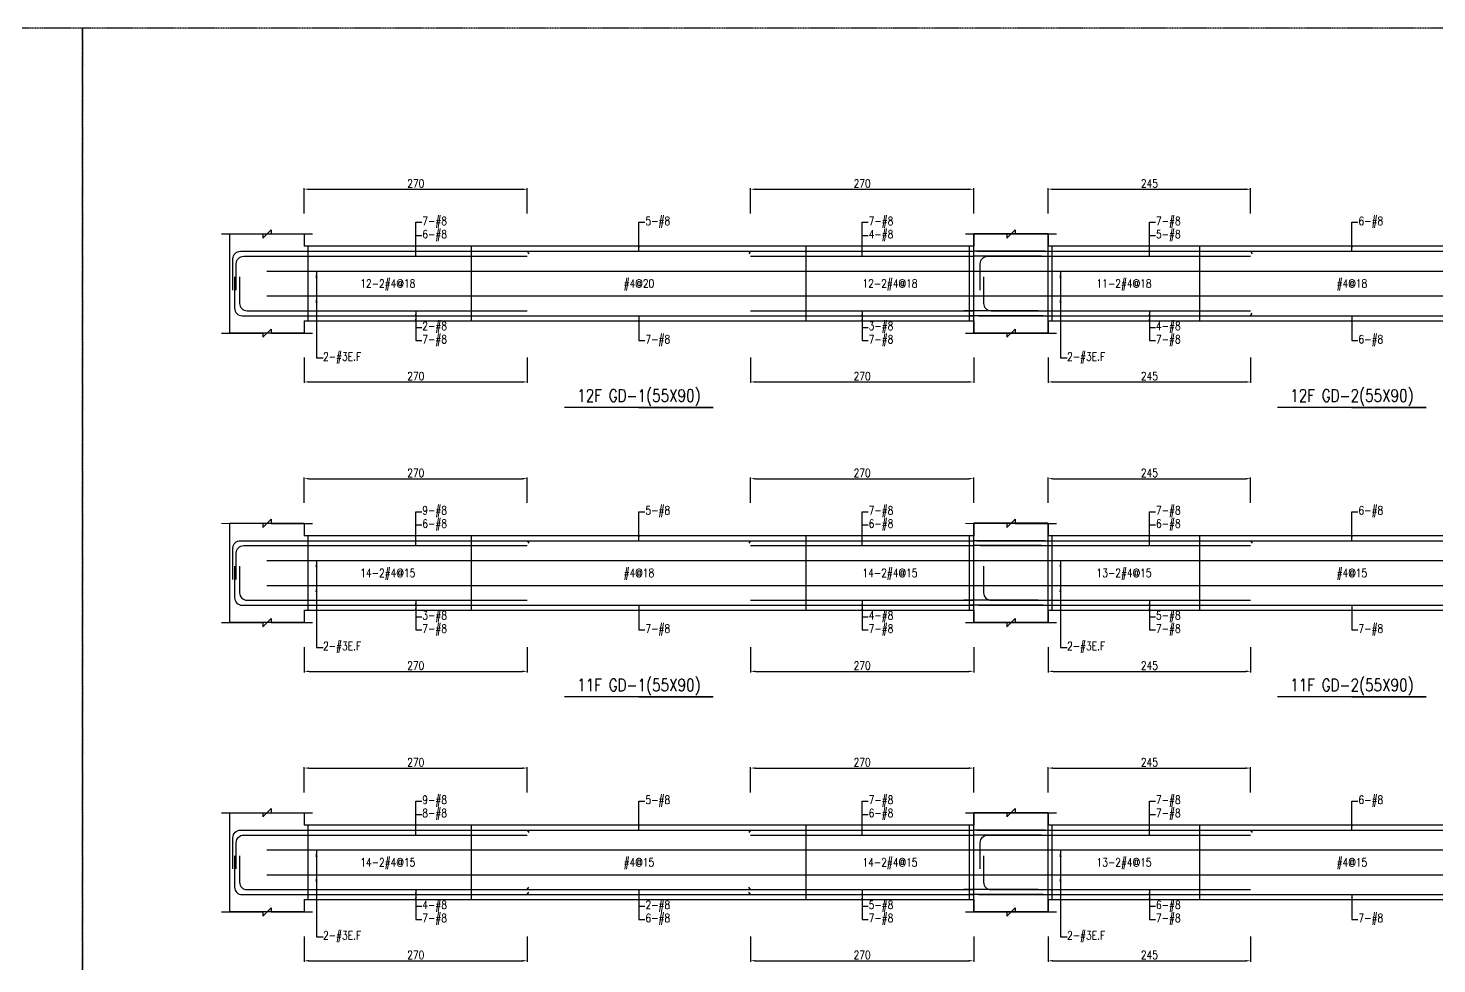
# Model space of a CAD drawing. Header units: millimetres. Extents: x 0 to 84580, y -12276 to 4373.
# Drawn here: x 38995 to 40699, y -5200 to -4069 of the extents above; entities that cross this region are included whole.
import ezdxf
from ezdxf.enums import TextEntityAlignment as Align

# ---------------------------------------------------------------- set-up
doc = ezdxf.new("R2010")
doc.units = ezdxf.units.MM
doc.header["$MEASUREMENT"] = 0
doc.linetypes.add('CENTER', pattern=[2, 1.25, -0.25, 0.25, -0.25])
for name, color, linetype in [('S-DIM', 2, 'Continuous'), ('S-GRID', 1, 'CENTER'), ('S-LEADER', 2, 'Continuous'), ('S-RC', 130, 'Continuous'), ('S-REINF', 6, 'Continuous'), ('S-TEXT', 2, 'Continuous')]:
    doc.layers.add(name, color=color, linetype=linetype)
doc.styles.add('CS4', font='romans.shx', dxfattribs={"width": 0.8, "bigfont": 'lsp.shx'})
doc.styles.get("Standard").update_dxf_attribs({"font": 'arial.ttf'})
doc.dimstyles.new('ISO-25', dxfattribs={"dimtxt": 2.5, "dimasz": 2.5, "dimexe": 1.25, "dimexo": 0.625, "dimtad": 1, "dimtxsty": 'Standard', "dimcen": 2.5, "dimadec": 0, "dimazin": 0, "dimtfac": 1, "dimtmove": 0, "dimatfit": 3, "dimfxl": 0, "dimarcsym": 0})

# ---------------------------------------------------------------- blocks, each defined once
blk = doc.blocks.new('*D1548')
at = {"layer": 'DEFPOINTS', "color": 0, "transparency": 16777216}
for p in [(39599.1, -4963.8), (39329.1, -4993.8), (39599.1, -4993.8)]:
    blk.add_point(p, dxfattribs=at)
at = {"layer": 'S-DIM', "color": 0, "lineweight": -2, "transparency": 16777216}
for p, q in [((39329.1, -4993.2), (39329.1, -4962.5)), ((39335.1, -4963.8), (39593.1, -4963.8)), ((39599.1, -4993.2), (39599.1, -4962.5))]:
    blk.add_line(p, q, dxfattribs=at)
at = {"layer": 'S-DIM', "color": 0, "transparency": 16777216}
for points in [[(39335.1, -4962.8), (39335.1, -4964.8), (39329.1, -4963.8)], [(39593.1, -4962.8), (39593.1, -4964.8), (39599.1, -4963.8)]]:
    blk.add_solid(points, dxfattribs=at)
at = {"layer": 'S-DIM', "color": 0, "transparency": 16777216, "insert": (39464.1, -4956.8), "char_height": 10, "attachment_point": 5, "style": 'CS4'}
blk.add_mtext('270', dxfattribs=at)
blk = doc.blocks.new('*D1549')
at = {"layer": 'DEFPOINTS', "color": 0, "transparency": 16777216}
for p in [(40139.1, -4963.8), (39869.1, -4993.8), (40139.1, -4993.8)]:
    blk.add_point(p, dxfattribs=at)
at = {"layer": 'S-DIM', "color": 0, "lineweight": -2, "transparency": 16777216}
for p, q in [((39869.1, -4993.2), (39869.1, -4962.5)), ((39875.1, -4963.8), (40133.1, -4963.8)), ((40139.1, -4993.2), (40139.1, -4962.5))]:
    blk.add_line(p, q, dxfattribs=at)
at = {"layer": 'S-DIM', "color": 0, "transparency": 16777216}
for points in [[(39875.1, -4962.8), (39875.1, -4964.8), (39869.1, -4963.8)], [(40133.1, -4962.8), (40133.1, -4964.8), (40139.1, -4963.8)]]:
    blk.add_solid(points, dxfattribs=at)
at = {"layer": 'S-DIM', "color": 0, "transparency": 16777216, "insert": (40004.1, -4956.8), "char_height": 10, "attachment_point": 5, "style": 'CS4'}
blk.add_mtext('270', dxfattribs=at)
blk = doc.blocks.new('*D1550')
at = {"layer": 'DEFPOINTS', "color": 0, "transparency": 16777216}
for p in [(39329.1, -5166.8), (39599.1, -5166.8), (39599.1, -5196.8)]:
    blk.add_point(p, dxfattribs=at)
at = {"layer": 'S-DIM', "color": 0, "lineweight": -2, "transparency": 16777216}
for p, q in [((39329.1, -5167.4), (39329.1, -5198)), ((39599.1, -5167.4), (39599.1, -5198)), ((39335.1, -5196.8), (39593.1, -5196.8))]:
    blk.add_line(p, q, dxfattribs=at)
at = {"layer": 'S-DIM', "color": 0, "transparency": 16777216}
for points in [[(39335.1, -5195.8), (39335.1, -5197.8), (39329.1, -5196.8)], [(39593.1, -5195.8), (39593.1, -5197.8), (39599.1, -5196.8)]]:
    blk.add_solid(points, dxfattribs=at)
at = {"layer": 'S-DIM', "color": 0, "transparency": 16777216, "insert": (39464.1, -5189.8), "char_height": 10, "attachment_point": 5, "style": 'CS4'}
blk.add_mtext('270', dxfattribs=at)
blk = doc.blocks.new('*D1551')
at = {"layer": 'DEFPOINTS', "color": 0, "transparency": 16777216}
for p in [(39869.1, -5166.8), (40139.1, -5166.8), (40139.1, -5196.8)]:
    blk.add_point(p, dxfattribs=at)
at = {"layer": 'S-DIM', "color": 0, "lineweight": -2, "transparency": 16777216}
for p, q in [((39869.1, -5167.4), (39869.1, -5198)), ((40139.1, -5167.4), (40139.1, -5198)), ((39875.1, -5196.8), (40133.1, -5196.8))]:
    blk.add_line(p, q, dxfattribs=at)
at = {"layer": 'S-DIM', "color": 0, "transparency": 16777216}
for points in [[(39875.1, -5195.8), (39875.1, -5197.8), (39869.1, -5196.8)], [(40133.1, -5195.8), (40133.1, -5197.8), (40139.1, -5196.8)]]:
    blk.add_solid(points, dxfattribs=at)
at = {"layer": 'S-DIM', "color": 0, "transparency": 16777216, "insert": (40004.1, -5189.8), "char_height": 10, "attachment_point": 5, "style": 'CS4'}
blk.add_mtext('270', dxfattribs=at)
blk = doc.blocks.new('*D1552')
at = {"layer": 'DEFPOINTS', "color": 0, "transparency": 16777216}
for p in [(39599.1, -4613.8), (39329.1, -4643.8), (39599.1, -4643.8)]:
    blk.add_point(p, dxfattribs=at)
at = {"layer": 'S-DIM', "color": 0, "lineweight": -2, "transparency": 16777216}
for p, q in [((39329.1, -4643.2), (39329.1, -4612.5)), ((39335.1, -4613.8), (39593.1, -4613.8)), ((39599.1, -4643.2), (39599.1, -4612.5))]:
    blk.add_line(p, q, dxfattribs=at)
at = {"layer": 'S-DIM', "color": 0, "transparency": 16777216}
for points in [[(39335.1, -4612.8), (39335.1, -4614.8), (39329.1, -4613.8)], [(39593.1, -4612.8), (39593.1, -4614.8), (39599.1, -4613.8)]]:
    blk.add_solid(points, dxfattribs=at)
at = {"layer": 'S-DIM', "color": 0, "transparency": 16777216, "insert": (39464.1, -4606.8), "char_height": 10, "attachment_point": 5, "style": 'CS4'}
blk.add_mtext('270', dxfattribs=at)
blk = doc.blocks.new('*D1553')
at = {"layer": 'DEFPOINTS', "color": 0, "transparency": 16777216}
for p in [(40139.1, -4613.8), (39869.1, -4643.8), (40139.1, -4643.8)]:
    blk.add_point(p, dxfattribs=at)
at = {"layer": 'S-DIM', "color": 0, "lineweight": -2, "transparency": 16777216}
for p, q in [((39869.1, -4643.2), (39869.1, -4612.5)), ((39875.1, -4613.8), (40133.1, -4613.8)), ((40139.1, -4643.2), (40139.1, -4612.5))]:
    blk.add_line(p, q, dxfattribs=at)
at = {"layer": 'S-DIM', "color": 0, "transparency": 16777216}
for points in [[(39875.1, -4612.8), (39875.1, -4614.8), (39869.1, -4613.8)], [(40133.1, -4612.8), (40133.1, -4614.8), (40139.1, -4613.8)]]:
    blk.add_solid(points, dxfattribs=at)
at = {"layer": 'S-DIM', "color": 0, "transparency": 16777216, "insert": (40004.1, -4606.8), "char_height": 10, "attachment_point": 5, "style": 'CS4'}
blk.add_mtext('270', dxfattribs=at)
blk = doc.blocks.new('*D1554')
at = {"layer": 'DEFPOINTS', "color": 0, "transparency": 16777216}
for p in [(39329.1, -4816.8), (39599.1, -4816.8), (39599.1, -4846.8)]:
    blk.add_point(p, dxfattribs=at)
at = {"layer": 'S-DIM', "color": 0, "lineweight": -2, "transparency": 16777216}
for p, q in [((39329.1, -4817.4), (39329.1, -4848)), ((39599.1, -4817.4), (39599.1, -4848)), ((39335.1, -4846.8), (39593.1, -4846.8))]:
    blk.add_line(p, q, dxfattribs=at)
at = {"layer": 'S-DIM', "color": 0, "transparency": 16777216}
for points in [[(39335.1, -4845.8), (39335.1, -4847.8), (39329.1, -4846.8)], [(39593.1, -4845.8), (39593.1, -4847.8), (39599.1, -4846.8)]]:
    blk.add_solid(points, dxfattribs=at)
at = {"layer": 'S-DIM', "color": 0, "transparency": 16777216, "insert": (39464.1, -4839.8), "char_height": 10, "attachment_point": 5, "style": 'CS4'}
blk.add_mtext('270', dxfattribs=at)
blk = doc.blocks.new('*D1555')
at = {"layer": 'DEFPOINTS', "color": 0, "transparency": 16777216}
for p in [(39869.1, -4816.8), (40139.1, -4816.8), (40139.1, -4846.8)]:
    blk.add_point(p, dxfattribs=at)
at = {"layer": 'S-DIM', "color": 0, "lineweight": -2, "transparency": 16777216}
for p, q in [((39869.1, -4817.4), (39869.1, -4848)), ((40139.1, -4817.4), (40139.1, -4848)), ((39875.1, -4846.8), (40133.1, -4846.8))]:
    blk.add_line(p, q, dxfattribs=at)
at = {"layer": 'S-DIM', "color": 0, "transparency": 16777216}
for points in [[(39875.1, -4845.8), (39875.1, -4847.8), (39869.1, -4846.8)], [(40133.1, -4845.8), (40133.1, -4847.8), (40139.1, -4846.8)]]:
    blk.add_solid(points, dxfattribs=at)
at = {"layer": 'S-DIM', "color": 0, "transparency": 16777216, "insert": (40004.1, -4839.8), "char_height": 10, "attachment_point": 5, "style": 'CS4'}
blk.add_mtext('270', dxfattribs=at)
blk = doc.blocks.new('*D1556')
at = {"layer": 'DEFPOINTS', "color": 0, "transparency": 16777216}
for p in [(39599.1, -4263.8), (39329.1, -4293.8), (39599.1, -4293.8)]:
    blk.add_point(p, dxfattribs=at)
at = {"layer": 'S-DIM', "color": 0, "lineweight": -2, "transparency": 16777216}
for p, q in [((39329.1, -4293.2), (39329.1, -4262.5)), ((39335.1, -4263.8), (39593.1, -4263.8)), ((39599.1, -4293.2), (39599.1, -4262.5))]:
    blk.add_line(p, q, dxfattribs=at)
at = {"layer": 'S-DIM', "color": 0, "transparency": 16777216}
for points in [[(39335.1, -4262.8), (39335.1, -4264.8), (39329.1, -4263.8)], [(39593.1, -4262.8), (39593.1, -4264.8), (39599.1, -4263.8)]]:
    blk.add_solid(points, dxfattribs=at)
at = {"layer": 'S-DIM', "color": 0, "transparency": 16777216, "insert": (39464.1, -4256.8), "char_height": 10, "attachment_point": 5, "style": 'CS4'}
blk.add_mtext('270', dxfattribs=at)
blk = doc.blocks.new('*D1557')
at = {"layer": 'DEFPOINTS', "color": 0, "transparency": 16777216}
for p in [(40139.1, -4263.8), (39869.1, -4293.8), (40139.1, -4293.8)]:
    blk.add_point(p, dxfattribs=at)
at = {"layer": 'S-DIM', "color": 0, "lineweight": -2, "transparency": 16777216}
for p, q in [((39869.1, -4293.2), (39869.1, -4262.5)), ((39875.1, -4263.8), (40133.1, -4263.8)), ((40139.1, -4293.2), (40139.1, -4262.5))]:
    blk.add_line(p, q, dxfattribs=at)
at = {"layer": 'S-DIM', "color": 0, "transparency": 16777216}
for points in [[(39875.1, -4262.8), (39875.1, -4264.8), (39869.1, -4263.8)], [(40133.1, -4262.8), (40133.1, -4264.8), (40139.1, -4263.8)]]:
    blk.add_solid(points, dxfattribs=at)
at = {"layer": 'S-DIM', "color": 0, "transparency": 16777216, "insert": (40004.1, -4256.8), "char_height": 10, "attachment_point": 5, "style": 'CS4'}
blk.add_mtext('270', dxfattribs=at)
blk = doc.blocks.new('*D1558')
at = {"layer": 'DEFPOINTS', "color": 0, "transparency": 16777216}
for p in [(39329.1, -4466.8), (39599.1, -4466.8), (39599.1, -4496.8)]:
    blk.add_point(p, dxfattribs=at)
at = {"layer": 'S-DIM', "color": 0, "lineweight": -2, "transparency": 16777216}
for p, q in [((39329.1, -4467.4), (39329.1, -4498)), ((39599.1, -4467.4), (39599.1, -4498)), ((39335.1, -4496.8), (39593.1, -4496.8))]:
    blk.add_line(p, q, dxfattribs=at)
at = {"layer": 'S-DIM', "color": 0, "transparency": 16777216}
for points in [[(39335.1, -4495.8), (39335.1, -4497.8), (39329.1, -4496.8)], [(39593.1, -4495.8), (39593.1, -4497.8), (39599.1, -4496.8)]]:
    blk.add_solid(points, dxfattribs=at)
at = {"layer": 'S-DIM', "color": 0, "transparency": 16777216, "insert": (39464.1, -4489.8), "char_height": 10, "attachment_point": 5, "style": 'CS4'}
blk.add_mtext('270', dxfattribs=at)
blk = doc.blocks.new('*D1559')
at = {"layer": 'DEFPOINTS', "color": 0, "transparency": 16777216}
for p in [(39869.1, -4466.8), (40139.1, -4466.8), (40139.1, -4496.8)]:
    blk.add_point(p, dxfattribs=at)
at = {"layer": 'S-DIM', "color": 0, "lineweight": -2, "transparency": 16777216}
for p, q in [((39869.1, -4467.4), (39869.1, -4498)), ((40139.1, -4467.4), (40139.1, -4498)), ((39875.1, -4496.8), (40133.1, -4496.8))]:
    blk.add_line(p, q, dxfattribs=at)
at = {"layer": 'S-DIM', "color": 0, "transparency": 16777216}
for points in [[(39875.1, -4495.8), (39875.1, -4497.8), (39869.1, -4496.8)], [(40133.1, -4495.8), (40133.1, -4497.8), (40139.1, -4496.8)]]:
    blk.add_solid(points, dxfattribs=at)
at = {"layer": 'S-DIM', "color": 0, "transparency": 16777216, "insert": (40004.1, -4489.8), "char_height": 10, "attachment_point": 5, "style": 'CS4'}
blk.add_mtext('270', dxfattribs=at)
blk = doc.blocks.new('*D1510')
at = {"layer": 'DEFPOINTS', "color": 0, "transparency": 16777216}
for p in [(40474.1, -4963.8), (40229.1, -4993.8), (40474.1, -4993.8)]:
    blk.add_point(p, dxfattribs=at)
at = {"layer": 'S-DIM', "color": 0, "lineweight": -2, "transparency": 16777216}
for p, q in [((40229.1, -4993.2), (40229.1, -4962.5)), ((40235.1, -4963.8), (40468.1, -4963.8)), ((40474.1, -4993.2), (40474.1, -4962.5))]:
    blk.add_line(p, q, dxfattribs=at)
at = {"layer": 'S-DIM', "color": 0, "transparency": 16777216}
for points in [[(40235.1, -4962.8), (40235.1, -4964.8), (40229.1, -4963.8)], [(40468.1, -4962.8), (40468.1, -4964.8), (40474.1, -4963.8)]]:
    blk.add_solid(points, dxfattribs=at)
at = {"layer": 'S-DIM', "color": 0, "transparency": 16777216, "insert": (40351.6, -4956.8), "char_height": 10, "attachment_point": 5, "style": 'CS4'}
blk.add_mtext('245', dxfattribs=at)
blk = doc.blocks.new('*D1512')
at = {"layer": 'DEFPOINTS', "color": 0, "transparency": 16777216}
for p in [(40229.1, -5166.8), (40474.1, -5166.8), (40474.1, -5196.8)]:
    blk.add_point(p, dxfattribs=at)
at = {"layer": 'S-DIM', "color": 0, "lineweight": -2, "transparency": 16777216}
for p, q in [((40229.1, -5167.4), (40229.1, -5198)), ((40474.1, -5167.4), (40474.1, -5198)), ((40235.1, -5196.8), (40468.1, -5196.8))]:
    blk.add_line(p, q, dxfattribs=at)
at = {"layer": 'S-DIM', "color": 0, "transparency": 16777216}
for points in [[(40235.1, -5195.8), (40235.1, -5197.8), (40229.1, -5196.8)], [(40468.1, -5195.8), (40468.1, -5197.8), (40474.1, -5196.8)]]:
    blk.add_solid(points, dxfattribs=at)
at = {"layer": 'S-DIM', "color": 0, "transparency": 16777216, "insert": (40351.6, -5189.8), "char_height": 10, "attachment_point": 5, "style": 'CS4'}
blk.add_mtext('245', dxfattribs=at)
blk = doc.blocks.new('*D1514')
at = {"layer": 'DEFPOINTS', "color": 0, "transparency": 16777216}
for p in [(40474.1, -4613.8), (40229.1, -4643.8), (40474.1, -4643.8)]:
    blk.add_point(p, dxfattribs=at)
at = {"layer": 'S-DIM', "color": 0, "lineweight": -2, "transparency": 16777216}
for p, q in [((40229.1, -4643.2), (40229.1, -4612.5)), ((40235.1, -4613.8), (40468.1, -4613.8)), ((40474.1, -4643.2), (40474.1, -4612.5))]:
    blk.add_line(p, q, dxfattribs=at)
at = {"layer": 'S-DIM', "color": 0, "transparency": 16777216}
for points in [[(40235.1, -4612.8), (40235.1, -4614.8), (40229.1, -4613.8)], [(40468.1, -4612.8), (40468.1, -4614.8), (40474.1, -4613.8)]]:
    blk.add_solid(points, dxfattribs=at)
at = {"layer": 'S-DIM', "color": 0, "transparency": 16777216, "insert": (40351.6, -4606.8), "char_height": 10, "attachment_point": 5, "style": 'CS4'}
blk.add_mtext('245', dxfattribs=at)
blk = doc.blocks.new('*D1524')
at = {"layer": 'DEFPOINTS', "color": 0, "transparency": 16777216}
for p in [(40229.1, -4816.8), (40474.1, -4816.8), (40474.1, -4846.8)]:
    blk.add_point(p, dxfattribs=at)
at = {"layer": 'S-DIM', "color": 0, "lineweight": -2, "transparency": 16777216}
for p, q in [((40229.1, -4817.4), (40229.1, -4848)), ((40474.1, -4817.4), (40474.1, -4848)), ((40235.1, -4846.8), (40468.1, -4846.8))]:
    blk.add_line(p, q, dxfattribs=at)
at = {"layer": 'S-DIM', "color": 0, "transparency": 16777216}
for points in [[(40235.1, -4845.8), (40235.1, -4847.8), (40229.1, -4846.8)], [(40468.1, -4845.8), (40468.1, -4847.8), (40474.1, -4846.8)]]:
    blk.add_solid(points, dxfattribs=at)
at = {"layer": 'S-DIM', "color": 0, "transparency": 16777216, "insert": (40351.6, -4839.8), "char_height": 10, "attachment_point": 5, "style": 'CS4'}
blk.add_mtext('245', dxfattribs=at)
blk = doc.blocks.new('*D1526')
at = {"layer": 'DEFPOINTS', "color": 0, "transparency": 16777216}
for p in [(40474.1, -4263.8), (40229.1, -4293.8), (40474.1, -4293.8)]:
    blk.add_point(p, dxfattribs=at)
at = {"layer": 'S-DIM', "color": 0, "lineweight": -2, "transparency": 16777216}
for p, q in [((40229.1, -4293.2), (40229.1, -4262.5)), ((40235.1, -4263.8), (40468.1, -4263.8)), ((40474.1, -4293.2), (40474.1, -4262.5))]:
    blk.add_line(p, q, dxfattribs=at)
at = {"layer": 'S-DIM', "color": 0, "transparency": 16777216}
for points in [[(40235.1, -4262.8), (40235.1, -4264.8), (40229.1, -4263.8)], [(40468.1, -4262.8), (40468.1, -4264.8), (40474.1, -4263.8)]]:
    blk.add_solid(points, dxfattribs=at)
at = {"layer": 'S-DIM', "color": 0, "transparency": 16777216, "insert": (40351.6, -4256.8), "char_height": 10, "attachment_point": 5, "style": 'CS4'}
blk.add_mtext('245', dxfattribs=at)
blk = doc.blocks.new('*D1528')
at = {"layer": 'DEFPOINTS', "color": 0, "transparency": 16777216}
for p in [(40229.1, -4466.8), (40474.1, -4466.8), (40474.1, -4496.8)]:
    blk.add_point(p, dxfattribs=at)
at = {"layer": 'S-DIM', "color": 0, "lineweight": -2, "transparency": 16777216}
for p, q in [((40229.1, -4467.4), (40229.1, -4498)), ((40474.1, -4467.4), (40474.1, -4498)), ((40235.1, -4496.8), (40468.1, -4496.8))]:
    blk.add_line(p, q, dxfattribs=at)
at = {"layer": 'S-DIM', "color": 0, "transparency": 16777216}
for points in [[(40235.1, -4495.8), (40235.1, -4497.8), (40229.1, -4496.8)], [(40468.1, -4495.8), (40468.1, -4497.8), (40474.1, -4496.8)]]:
    blk.add_solid(points, dxfattribs=at)
at = {"layer": 'S-DIM', "color": 0, "transparency": 16777216, "insert": (40351.6, -4489.8), "char_height": 10, "attachment_point": 5, "style": 'CS4'}
blk.add_mtext('245', dxfattribs=at)

msp = doc.modelspace()

# ---------------------------------------------------------------- linework, layer by layer
at = {"layer": 'S-GRID'}
for points in [[(35832, -6138), (39061, -6138), (39061, -4069), (35832, -4069), (35832, -6138)], [(39061, -6138), (42290, -6138), (42290, -4069), (39061, -4069), (39061, -6138)]]:
    msp.add_lwpolyline(points, dxfattribs=at)
at = {"layer": 'S-RC'}
for points in [[(39229.059, -4317.79), (39279.059, -4317.799), (39279.058, -4322.799), (39289.06, -4312.801), (39289.059, -4317.801), (39339.059, -4317.811)], [(39329.059, -4422.79), (39329.059, -4437.79), (39239.059, -4437.79), (39239.059, -4317.79), (39329.059, -4317.79), (39329.059, -4332.79)], [(40129.059, -4317.79), (40179.059, -4317.799), (40179.058, -4322.799), (40189.06, -4312.801), (40189.059, -4317.801), (40239.059, -4317.811)], [(40129.059, -4317.79), (40179.059, -4317.799), (40179.058, -4322.799), (40189.06, -4312.801), (40189.059, -4317.801), (40239.059, -4317.811)], [(40139.059, -4422.79), (40139.059, -4437.79), (40229.059, -4437.79), (40229.059, -4317.79), (40139.059, -4317.79), (40139.059, -4332.79)], [(40229.059, -4422.79), (40229.059, -4437.79), (40139.059, -4437.79), (40139.059, -4317.79), (40229.059, -4317.79), (40229.059, -4332.79)], [(40139.059, -4332.79), (39329.059, -4332.79)], [(40964.059, -4332.79), (40229.059, -4332.79)], [(39329.059, -4422.79), (40139.059, -4422.79)], [(40229.059, -4422.79), (40964.059, -4422.79)], [(39229.059, -4437.79), (39279.059, -4437.799), (39279.058, -4442.799), (39289.06, -4432.801), (39289.059, -4437.801), (39339.059, -4437.811)], [(40129.059, -4437.79), (40179.059, -4437.799), (40179.058, -4442.799), (40189.06, -4432.801), (40189.059, -4437.801), (40239.059, -4437.811)], [(40129.059, -4437.79), (40179.059, -4437.799), (40179.058, -4442.799), (40189.06, -4432.801), (40189.059, -4437.801), (40239.059, -4437.811)], [(39734.059, -4527.79), (39824.059, -4527.79), (39644.059, -4527.79)], [(40596.559, -4527.79), (40686.559, -4527.79), (40506.559, -4527.79)], [(39229.059, -4667.79), (39279.059, -4667.799), (39279.058, -4672.799), (39289.06, -4662.801), (39289.059, -4667.801), (39339.059, -4667.811)], [(39329.059, -4772.79), (39329.059, -4787.79), (39239.059, -4787.79), (39239.059, -4667.79), (39329.059, -4667.79), (39329.059, -4682.79)], [(40129.059, -4667.79), (40179.059, -4667.799), (40179.058, -4672.799), (40189.06, -4662.801), (40189.059, -4667.801), (40239.059, -4667.811)], [(40129.059, -4667.79), (40179.059, -4667.799), (40179.058, -4672.799), (40189.06, -4662.801), (40189.059, -4667.801), (40239.059, -4667.811)], [(40139.059, -4772.79), (40139.059, -4787.79), (40229.059, -4787.79), (40229.059, -4667.79), (40139.059, -4667.79), (40139.059, -4682.79)], [(40229.059, -4772.79), (40229.059, -4787.79), (40139.059, -4787.79), (40139.059, -4667.79), (40229.059, -4667.79), (40229.059, -4682.79)], [(40139.059, -4682.79), (39329.059, -4682.79)], [(40964.059, -4682.79), (40229.059, -4682.79)], [(39229.059, -4787.79), (39279.059, -4787.799), (39279.058, -4792.799), (39289.06, -4782.801), (39289.059, -4787.801), (39339.059, -4787.811)], [(39329.059, -4772.79), (40139.059, -4772.79)], [(40129.059, -4787.79), (40179.059, -4787.799), (40179.058, -4792.799), (40189.06, -4782.801), (40189.059, -4787.801), (40239.059, -4787.811)], [(40129.059, -4787.79), (40179.059, -4787.799), (40179.058, -4792.799), (40189.06, -4782.801), (40189.059, -4787.801), (40239.059, -4787.811)], [(40229.059, -4772.79), (40964.059, -4772.79)], [(39734.059, -4877.79), (39824.059, -4877.79), (39644.059, -4877.79)], [(40596.559, -4877.79), (40686.559, -4877.79), (40506.559, -4877.79)], [(39229.059, -5017.79), (39279.059, -5017.799), (39279.058, -5022.799), (39289.06, -5012.801), (39289.059, -5017.801), (39339.059, -5017.811)], [(39329.059, -5122.79), (39329.059, -5137.79), (39239.059, -5137.79), (39239.059, -5017.79), (39329.059, -5017.79), (39329.059, -5032.79)], [(40129.059, -5017.79), (40179.059, -5017.799), (40179.058, -5022.799), (40189.06, -5012.801), (40189.059, -5017.801), (40239.059, -5017.811)], [(40129.059, -5017.79), (40179.059, -5017.799), (40179.058, -5022.799), (40189.06, -5012.801), (40189.059, -5017.801), (40239.059, -5017.811)], [(40139.059, -5122.79), (40139.059, -5137.79), (40229.059, -5137.79), (40229.059, -5017.79), (40139.059, -5017.79), (40139.059, -5032.79)], [(40229.059, -5122.79), (40229.059, -5137.79), (40139.059, -5137.79), (40139.059, -5017.79), (40229.059, -5017.79), (40229.059, -5032.79)], [(40139.059, -5032.79), (39329.059, -5032.79)], [(40964.059, -5032.79), (40229.059, -5032.79)], [(39329.059, -5122.79), (40139.059, -5122.79)], [(40229.059, -5122.79), (40964.059, -5122.79)], [(39229.059, -5137.79), (39279.059, -5137.799), (39279.058, -5142.799), (39289.06, -5132.801), (39289.059, -5137.801), (39339.059, -5137.811)], [(40129.059, -5137.79), (40179.059, -5137.799), (40179.058, -5142.799), (40189.06, -5132.801), (40189.059, -5137.801), (40239.059, -5137.811)], [(40129.059, -5137.79), (40179.059, -5137.799), (40179.058, -5142.799), (40189.06, -5132.801), (40189.059, -5137.801), (40239.059, -5137.811)]]:
    msp.add_lwpolyline(points, dxfattribs=at)
at = {"layer": 'S-REINF'}
for points in [[(39243.059, -4385.79), (39243.059, -4347.79, -0.41421356), (39252.059, -4338.79), (39329.059, -4338.79)], [(39247.059, -4385.79), (39247.059, -4353.79, -0.41421356), (39256.059, -4344.79), (39329.059, -4344.79)], [(40147.059, -4385.79), (40147.059, -4353.79, -0.41421356), (40156.059, -4344.79), (40229.059, -4344.79)], [(39245.059, -4369.79), (39245.059, -4407.79, 0.41421356), (39254.059, -4416.79), (39329.059, -4416.79)], [(39251.059, -4369.79), (39251.059, -4401.79, 0.41421356), (39260.059, -4410.79), (39329.059, -4410.79)], [(40151.059, -4369.79), (40151.059, -4401.79, 0.41421356), (40160.059, -4410.79), (40229.059, -4410.79)], [(39243.059, -4735.79), (39243.059, -4697.79, -0.41421356), (39252.059, -4688.79), (39329.059, -4688.79)], [(39247.059, -4735.79), (39247.059, -4703.79, -0.41421356), (39256.059, -4694.79), (39329.059, -4694.79)], [(39245.059, -4719.79), (39245.059, -4757.79, 0.41421356), (39254.059, -4766.79), (39329.059, -4766.79)], [(39251.059, -4719.79), (39251.059, -4751.79, 0.41421356), (39260.059, -4760.79), (39329.059, -4760.79)], [(40151.059, -4719.79), (40151.059, -4751.79, 0.41421356), (40160.059, -4760.79), (40229.059, -4760.79)], [(39243.059, -5085.79), (39243.059, -5047.79, -0.41421356), (39252.059, -5038.79), (39329.059, -5038.79)], [(39247.059, -5085.79), (39247.059, -5053.79, -0.41421356), (39256.059, -5044.79), (39329.059, -5044.79)], [(40147.059, -5085.79), (40147.059, -5053.79, -0.41421356), (40156.059, -5044.79), (40229.059, -5044.79)], [(39245.059, -5069.79), (39245.059, -5107.79, 0.41421356), (39254.059, -5116.79), (39329.059, -5116.79)], [(39251.059, -5069.79), (39251.059, -5101.79, 0.41421356), (39260.059, -5110.79), (39329.059, -5110.79)], [(40151.059, -5069.79), (40151.059, -5101.79, 0.41421356), (40160.059, -5110.79), (40229.059, -5110.79)]]:
    msp.add_lwpolyline(points, format="xyb", dxfattribs=at)
for points in [[(39329.059, -4338.79), (39599.059, -4338.79)], [(39329.059, -4344.79), (39599.059, -4344.79)], [(39599.059, -4338.79), (39601.059, -4341.79)], [(39599.059, -4338.79), (39869.059, -4338.79)], [(39869.059, -4338.79), (39867.059, -4341.79)], [(39869.059, -4338.79), (40139.059, -4338.79)], [(39869.059, -4344.79), (40139.059, -4344.79)], [(40225.059, -4338.79), (40139.059, -4338.79)], [(40221.059, -4344.79), (40139.059, -4344.79)], [(40143.059, -4338.79), (40229.059, -4338.79)], [(40229.059, -4338.79), (40474.059, -4338.79)], [(40229.059, -4344.79), (40474.059, -4344.79)], [(40474.059, -4338.79), (40476.059, -4341.79)], [(40474.059, -4338.79), (40719.059, -4338.79)], [(39329.059, -4410.79), (39599.059, -4410.79)], [(39869.059, -4410.79), (40139.059, -4410.79)], [(40217.059, -4410.79), (40127.059, -4410.79)], [(40229.059, -4410.79), (40474.059, -4410.79)], [(39329.059, -4416.79), (39599.059, -4416.79)], [(39599.059, -4416.79), (39869.059, -4416.79)], [(39869.059, -4416.79), (40139.059, -4416.79)], [(40223.059, -4416.79), (40133.059, -4416.79)], [(40145.059, -4416.79), (40229.059, -4416.79)], [(40229.059, -4416.79), (40474.059, -4416.79)], [(40474.059, -4416.79), (40476.059, -4413.79)], [(40474.059, -4416.79), (40719.059, -4416.79)], [(39329.059, -4688.79), (39599.059, -4688.79)], [(39329.059, -4694.79), (39599.059, -4694.79)], [(39599.059, -4688.79), (39601.059, -4691.79)], [(39599.059, -4688.79), (39869.059, -4688.79)], [(39869.059, -4688.79), (39867.059, -4691.79)], [(39869.059, -4688.79), (40139.059, -4688.79)], [(39869.059, -4694.79), (40139.059, -4694.79)], [(40225.059, -4688.79), (40139.059, -4688.79)], [(40221.059, -4694.79), (40139.059, -4694.79)], [(40143.059, -4688.79), (40229.059, -4688.79)], [(40147.059, -4694.79), (40229.059, -4694.79)], [(40229.059, -4688.79), (40474.059, -4688.79)], [(40229.059, -4694.79), (40474.059, -4694.79)], [(40474.059, -4688.79), (40476.059, -4691.79)], [(40474.059, -4688.79), (40719.059, -4688.79)], [(39329.059, -4760.79), (39599.059, -4760.79)], [(39329.059, -4766.79), (39599.059, -4766.79)], [(39599.059, -4766.79), (39869.059, -4766.79)], [(39869.059, -4760.79), (40139.059, -4760.79)], [(39869.059, -4766.79), (40139.059, -4766.79)], [(40217.059, -4760.79), (40127.059, -4760.79)], [(40223.059, -4766.79), (40133.059, -4766.79)], [(40145.059, -4766.79), (40229.059, -4766.79)], [(40229.059, -4760.79), (40474.059, -4760.79)], [(40229.059, -4766.79), (40474.059, -4766.79)], [(40474.059, -4766.79), (40719.059, -4766.79)], [(39329.059, -5038.79), (39599.059, -5038.79)], [(39599.059, -5038.79), (39601.059, -5041.79)], [(39599.059, -5038.79), (39869.059, -5038.79)], [(39869.059, -5038.79), (39867.059, -5041.79)], [(39869.059, -5038.79), (40139.059, -5038.79)], [(40225.059, -5038.79), (40139.059, -5038.79)], [(40143.059, -5038.79), (40229.059, -5038.79)], [(40229.059, -5038.79), (40474.059, -5038.79)], [(40474.059, -5038.79), (40476.059, -5041.79)], [(40474.059, -5038.79), (40719.059, -5038.79)], [(39329.059, -5044.79), (39599.059, -5044.79)], [(39869.059, -5044.79), (40139.059, -5044.79)], [(40221.059, -5044.79), (40139.059, -5044.79)], [(40229.059, -5044.79), (40474.059, -5044.79)], [(39329.059, -5110.79), (39599.059, -5110.79)], [(39599.059, -5110.79), (39601.059, -5107.79)], [(39599.059, -5110.79), (39869.059, -5110.79)], [(39869.059, -5110.79), (39867.059, -5107.79)], [(39869.059, -5110.79), (40139.059, -5110.79)], [(40217.059, -5110.79), (40127.059, -5110.79)], [(40229.059, -5110.79), (40474.059, -5110.79)], [(39329.059, -5116.79), (39599.059, -5116.79)], [(39599.059, -5116.79), (39601.059, -5113.79)], [(39599.059, -5116.79), (39869.059, -5116.79)], [(39869.059, -5116.79), (39867.059, -5113.79)], [(39869.059, -5116.79), (40139.059, -5116.79)], [(40223.059, -5116.79), (40133.059, -5116.79)], [(40145.059, -5116.79), (40229.059, -5116.79)], [(40229.059, -5116.79), (40474.059, -5116.79)], [(40474.059, -5116.79), (40719.059, -5116.79)]]:
    msp.add_lwpolyline(points, dxfattribs=at)
at = {"layer": 'S-REINF', "color": 1}
for points in [[(39334.059, -4422.79), (39334.059, -4332.79)], [(39531.559, -4422.79), (39531.559, -4332.79)], [(39936.559, -4422.79), (39936.559, -4332.79)], [(40134.059, -4422.79), (40134.059, -4332.79)], [(40234.059, -4422.79), (40234.059, -4332.79)], [(40412.809, -4422.79), (40412.809, -4332.79)], [(39284.059, -4362.79), (40184.059, -4362.79)], [(40184.059, -4362.79), (41009.059, -4362.79)], [(39284.059, -4392.79), (40184.059, -4392.79)], [(40184.059, -4392.79), (41009.059, -4392.79)], [(39334.059, -4772.79), (39334.059, -4682.79)], [(39531.559, -4772.79), (39531.559, -4682.79)], [(39936.559, -4772.79), (39936.559, -4682.79)], [(40134.059, -4772.79), (40134.059, -4682.79)], [(40234.059, -4772.79), (40234.059, -4682.79)], [(40412.809, -4772.79), (40412.809, -4682.79)], [(39284.059, -4712.79), (40184.059, -4712.79)], [(40184.059, -4712.79), (41009.059, -4712.79)], [(39284.059, -4742.79), (40184.059, -4742.79)], [(40184.059, -4742.79), (41009.059, -4742.79)], [(39334.059, -5122.79), (39334.059, -5032.79)], [(39531.559, -5122.79), (39531.559, -5032.79)], [(39936.559, -5122.79), (39936.559, -5032.79)], [(40134.059, -5122.79), (40134.059, -5032.79)], [(40234.059, -5122.79), (40234.059, -5032.79)], [(40412.809, -5122.79), (40412.809, -5032.79)], [(39284.059, -5062.79), (40184.059, -5062.79)], [(40184.059, -5062.79), (41009.059, -5062.79)], [(39284.059, -5092.79), (40184.059, -5092.79)], [(40184.059, -5092.79), (41009.059, -5092.79)]]:
    msp.add_lwpolyline(points, dxfattribs=at)

# ---------------------------------------------------------------- texts
at = {"layer": 'S-LEADER', "char_height": 10, "attachment_point": 4, "style": 'CS4'}
for s, insert in [('7-#8', (39472.059, -4303.79)), ('5-#8', (39742.059, -4303.79)), ('7-#8', (40012.059, -4303.79)), ('7-#8', (40359.559, -4303.79)), ('6-#8', (40604.559, -4303.79)), ('6-#8', (39472.059, -4319.79)), ('4-#8', (40012.059, -4319.79)), ('5-#8', (40359.559, -4319.79)), ('2-#8', (39472.059, -4430.79)), ('3-#8', (40012.059, -4430.79)), ('4-#8', (40359.559, -4430.79)), ('7-#8', (39472.059, -4446.79)), ('7-#8', (39742.059, -4446.79)), ('7-#8', (40012.059, -4446.79)), ('7-#8', (40359.559, -4446.79)), ('6-#8', (40604.559, -4446.79)), ('9-#8', (39472.059, -4653.79)), ('5-#8', (39742.059, -4653.79)), ('7-#8', (40012.059, -4653.79)), ('7-#8', (40359.559, -4653.79)), ('6-#8', (40604.559, -4653.79)), ('6-#8', (39472.059, -4669.79)), ('6-#8', (40012.059, -4669.79)), ('6-#8', (40359.559, -4669.79)), ('3-#8', (39472.059, -4780.79)), ('7-#8', (39472.059, -4796.79)), ('7-#8', (39742.059, -4796.79)), ('4-#8', (40012.059, -4780.79)), ('7-#8', (40012.059, -4796.79)), ('5-#8', (40359.559, -4780.79)), ('7-#8', (40359.559, -4796.79)), ('7-#8', (40604.559, -4796.79)), ('9-#8', (39472.059, -5003.79)), ('5-#8', (39742.059, -5003.79)), ('7-#8', (40012.059, -5003.79)), ('7-#8', (40359.559, -5003.79)), ('6-#8', (40604.559, -5003.79)), ('8-#8', (39472.059, -5019.79)), ('6-#8', (40012.059, -5019.79)), ('7-#8', (40359.559, -5019.79)), ('4-#8', (39472.059, -5130.79)), ('2-#8', (39742.059, -5130.79)), ('5-#8', (40012.059, -5130.79)), ('6-#8', (40359.559, -5130.79)), ('7-#8', (39472.059, -5146.79)), ('6-#8', (39742.059, -5146.79)), ('7-#8', (40012.059, -5146.79)), ('7-#8', (40359.559, -5146.79)), ('7-#8', (40604.559, -5146.79))]:
    msp.add_mtext(s, dxfattribs=dict(at, insert=insert))
at = {"layer": 'S-LEADER', "color": 3, "char_height": 10, "attachment_point": 4, "style": 'CS4'}
for insert in [(39352.059, -4467.79), (40252.059, -4467.79), (39352.059, -4817.79), (40252.059, -4817.79), (39352.059, -5167.79), (40252.059, -5167.79)]:
    msp.add_mtext('2-#3E.F', dxfattribs=dict(at, insert=insert))
at = {"layer": 'S-RC', "style": 'CS4', "width": 0.8}
for s, p in [('12F GD-1(55X90)', (39734.059, -4520.79)), ('12F GD-2(55X90)', (40596.559, -4520.79)), ('11F GD-1(55X90)', (39734.059, -4870.79)), ('11F GD-2(55X90)', (40596.559, -4870.79))]:
    msp.add_text(s, height=15, dxfattribs=at).set_placement(p, align=Align.CENTER)
at = {"layer": 'S-TEXT', "color": 1, "style": 'CS4', "width": 0.8}
for s, p in [('12-2#4@18', (39430.309, -4382.79)), ('#4@20', (39734.059, -4382.79)), ('12-2#4@18', (40037.809, -4382.79)), ('11-2#4@18', (40320.934, -4382.79)), ('#4@18', (40596.559, -4382.79)), ('14-2#4@15', (39430.309, -4732.79)), ('#4@18', (39734.059, -4732.79)), ('14-2#4@15', (40037.809, -4732.79)), ('13-2#4@15', (40320.934, -4732.79)), ('#4@15', (40596.559, -4732.79)), ('14-2#4@15', (39430.309, -5082.79)), ('#4@15', (39734.059, -5082.79)), ('14-2#4@15', (40037.809, -5082.79)), ('13-2#4@15', (40320.934, -5082.79)), ('#4@15', (40596.559, -5082.79))]:
    msp.add_text(s, height=10, dxfattribs=at).set_placement(p, align=Align.CENTER)

# ---------------------------------------------------------------- dimensions: what is measured, and where the dimension line sits
at = {"layer": 'S-DIM'}
for p1, p2, distance, picture, middle in [((39329.059, -4293.79), (39599.059, -4293.79), 30, '*D1556', (39464.059, -4256.79)), ((39869.059, -4293.79), (40139.059, -4293.79), 30, '*D1557', (40004.059, -4256.79)), ((40229.059, -4293.79), (40474.059, -4293.79), 30, '*D1526', (40351.559, -4256.79)), ((39329.059, -4466.79), (39599.059, -4466.79), -30, '*D1558', (39464.059, -4489.79)), ((39869.059, -4466.79), (40139.059, -4466.79), -30, '*D1559', (40004.059, -4489.79)), ((40229.059, -4466.79), (40474.059, -4466.79), -30, '*D1528', (40351.559, -4489.79)), ((39329.059, -4643.79), (39599.059, -4643.79), 30, '*D1552', (39464.059, -4606.79)), ((39869.059, -4643.79), (40139.059, -4643.79), 30, '*D1553', (40004.059, -4606.79)), ((40229.059, -4643.79), (40474.059, -4643.79), 30, '*D1514', (40351.559, -4606.79)), ((39329.059, -4816.79), (39599.059, -4816.79), -30, '*D1554', (39464.059, -4839.79)), ((39869.059, -4816.79), (40139.059, -4816.79), -30, '*D1555', (40004.059, -4839.79)), ((40229.059, -4816.79), (40474.059, -4816.79), -30, '*D1524', (40351.559, -4839.79)), ((39329.059, -4993.79), (39599.059, -4993.79), 30, '*D1548', (39464.059, -4956.79)), ((39869.059, -4993.79), (40139.059, -4993.79), 30, '*D1549', (40004.059, -4956.79)), ((40229.059, -4993.79), (40474.059, -4993.79), 30, '*D1510', (40351.559, -4956.79)), ((39329.059, -5166.79), (39599.059, -5166.79), -30, '*D1550', (39464.059, -5189.79)), ((39869.059, -5166.79), (40139.059, -5166.79), -30, '*D1551', (40004.059, -5189.79)), ((40229.059, -5166.79), (40474.059, -5166.79), -30, '*D1512', (40351.559, -5189.79))]:
    dim = msp.add_aligned_dim(p1=p1, p2=p2, distance=distance, dimstyle='ISO-25', override={"dimtxt": 10, "dimasz": 6, "dimgap": 2, "dimtxsty": 'CS4'}, dxfattribs=at)
    dim.commit()
    dim.dimension.update_dxf_attribs({"geometry": picture, "text_midpoint": middle})

# ---------------------------------------------------------------- leaders
at = {"layer": 'S-LEADER', "annotation_type": 0, "has_hookline": 1, "hookline_direction": 0}
for points, override, text_width in [([(39464.059, -4338.79), (39464.059, -4303.79), (39471.434, -4303.79)], {"dimasz": 6, "dimtad": 0}, 30.857), ([(39734.059, -4338.79), (39734.059, -4303.79), (39741.434, -4303.79)], {"dimasz": 6, "dimtad": 0}, 30.857), ([(40004.059, -4338.79), (40004.059, -4303.79), (40011.434, -4303.79)], {"dimasz": 6, "dimtad": 0}, 30.857), ([(40351.559, -4338.79), (40351.559, -4303.79), (40358.934, -4303.79)], {"dimasz": 6, "dimtad": 0}, 30.857), ([(40596.559, -4338.79), (40596.559, -4303.79), (40603.934, -4303.79)], {"dimasz": 6, "dimtad": 0}, 30.476), ([(39464.059, -4344.79), (39464.059, -4319.79), (39471.434, -4319.79)], {"dimasz": 6, "dimtad": 0}, 30.476), ([(40004.059, -4344.79), (40004.059, -4319.79), (40011.434, -4319.79)], {"dimasz": 6, "dimtad": 0}, 30.857), ([(40351.559, -4344.79), (40351.559, -4319.79), (40358.934, -4319.79)], {"dimasz": 6, "dimtad": 0}, 30.857), ([(39344.059, -4392.79), (39344.059, -4467.79), (39351.434, -4467.79)], {"dimasz": 8, "dimtad": 0}, 49.524), ([(40244.059, -4392.79), (40244.059, -4467.79), (40251.434, -4467.79)], {"dimasz": 8, "dimtad": 0}, 49.524), ([(39464.059, -4410.79), (39464.059, -4430.79), (39471.434, -4430.79)], {"dimasz": 6, "dimtad": 0}, 30.857), ([(40004.059, -4410.79), (40004.059, -4430.79), (40011.434, -4430.79)], {"dimasz": 6, "dimtad": 0}, 30.857), ([(40351.559, -4410.79), (40351.559, -4430.79), (40358.934, -4430.79)], {"dimasz": 6, "dimtad": 0}, 30.857), ([(39464.059, -4416.79), (39464.059, -4446.79), (39471.434, -4446.79)], {"dimasz": 6, "dimtad": 0}, 30.857), ([(39734.059, -4416.79), (39734.059, -4446.79), (39741.434, -4446.79)], {"dimasz": 6, "dimtad": 0}, 30.857), ([(40004.059, -4416.79), (40004.059, -4446.79), (40011.434, -4446.79)], {"dimasz": 6, "dimtad": 0}, 30.857), ([(40351.559, -4416.79), (40351.559, -4446.79), (40358.934, -4446.79)], {"dimasz": 6, "dimtad": 0}, 30.857), ([(40596.559, -4416.79), (40596.559, -4446.79), (40603.934, -4446.79)], {"dimasz": 6, "dimtad": 0}, 30.476), ([(39464.059, -4688.79), (39464.059, -4653.79), (39471.434, -4653.79)], {"dimasz": 6, "dimtad": 0}, 30.857), ([(39734.059, -4688.79), (39734.059, -4653.79), (39741.434, -4653.79)], {"dimasz": 6, "dimtad": 0}, 30.857), ([(40004.059, -4688.79), (40004.059, -4653.79), (40011.434, -4653.79)], {"dimasz": 6, "dimtad": 0}, 30.857), ([(40351.559, -4688.79), (40351.559, -4653.79), (40358.934, -4653.79)], {"dimasz": 6, "dimtad": 0}, 30.857), ([(40596.559, -4688.79), (40596.559, -4653.79), (40603.934, -4653.79)], {"dimasz": 6, "dimtad": 0}, 30.476), ([(39464.059, -4694.79), (39464.059, -4669.79), (39471.434, -4669.79)], {"dimasz": 6, "dimtad": 0}, 30.476), ([(40004.059, -4694.79), (40004.059, -4669.79), (40011.434, -4669.79)], {"dimasz": 6, "dimtad": 0}, 30.476), ([(40351.559, -4694.79), (40351.559, -4669.79), (40358.934, -4669.79)], {"dimasz": 6, "dimtad": 0}, 30.476), ([(39344.059, -4742.79), (39344.059, -4817.79), (39351.434, -4817.79)], {"dimasz": 8, "dimtad": 0}, 49.524), ([(40244.059, -4742.79), (40244.059, -4817.79), (40251.434, -4817.79)], {"dimasz": 8, "dimtad": 0}, 49.524), ([(39464.059, -4760.79), (39464.059, -4780.79), (39471.434, -4780.79)], {"dimasz": 6, "dimtad": 0}, 30.857), ([(39464.059, -4766.79), (39464.059, -4796.79), (39471.434, -4796.79)], {"dimasz": 6, "dimtad": 0}, 30.857), ([(39734.059, -4766.79), (39734.059, -4796.79), (39741.434, -4796.79)], {"dimasz": 6, "dimtad": 0}, 30.857), ([(40004.059, -4760.79), (40004.059, -4780.79), (40011.434, -4780.79)], {"dimasz": 6, "dimtad": 0}, 30.857), ([(40004.059, -4766.79), (40004.059, -4796.79), (40011.434, -4796.79)], {"dimasz": 6, "dimtad": 0}, 30.857), ([(40351.559, -4760.79), (40351.559, -4780.79), (40358.934, -4780.79)], {"dimasz": 6, "dimtad": 0}, 30.857), ([(40351.559, -4766.79), (40351.559, -4796.79), (40358.934, -4796.79)], {"dimasz": 6, "dimtad": 0}, 30.857), ([(40596.559, -4766.79), (40596.559, -4796.79), (40603.934, -4796.79)], {"dimasz": 6, "dimtad": 0}, 30.857), ([(39464.059, -5038.79), (39464.059, -5003.79), (39471.434, -5003.79)], {"dimasz": 6, "dimtad": 0}, 30.857), ([(39734.059, -5038.79), (39734.059, -5003.79), (39741.434, -5003.79)], {"dimasz": 6, "dimtad": 0}, 30.857), ([(40004.059, -5038.79), (40004.059, -5003.79), (40011.434, -5003.79)], {"dimasz": 6, "dimtad": 0}, 30.857), ([(40351.559, -5038.79), (40351.559, -5003.79), (40358.934, -5003.79)], {"dimasz": 6, "dimtad": 0}, 30.857), ([(40596.559, -5038.79), (40596.559, -5003.79), (40603.934, -5003.79)], {"dimasz": 6, "dimtad": 0}, 30.476), ([(39464.059, -5044.79), (39464.059, -5019.79), (39471.434, -5019.79)], {"dimasz": 6, "dimtad": 0}, 30.857), ([(40004.059, -5044.79), (40004.059, -5019.79), (40011.434, -5019.79)], {"dimasz": 6, "dimtad": 0}, 30.476), ([(40351.559, -5044.79), (40351.559, -5019.79), (40358.934, -5019.79)], {"dimasz": 6, "dimtad": 0}, 30.857), ([(39344.059, -5092.79), (39344.059, -5167.79), (39351.434, -5167.79)], {"dimasz": 8, "dimtad": 0}, 49.524), ([(40244.059, -5092.79), (40244.059, -5167.79), (40251.434, -5167.79)], {"dimasz": 8, "dimtad": 0}, 49.524), ([(39464.059, -5110.79), (39464.059, -5130.79), (39471.434, -5130.79)], {"dimasz": 6, "dimtad": 0}, 30.857), ([(39734.059, -5110.79), (39734.059, -5130.79), (39741.434, -5130.79)], {"dimasz": 6, "dimtad": 0}, 30.857), ([(40004.059, -5110.79), (40004.059, -5130.79), (40011.434, -5130.79)], {"dimasz": 6, "dimtad": 0}, 30.857), ([(40351.559, -5110.79), (40351.559, -5130.79), (40358.934, -5130.79)], {"dimasz": 6, "dimtad": 0}, 30.476), ([(39464.059, -5116.79), (39464.059, -5146.79), (39471.434, -5146.79)], {"dimasz": 6, "dimtad": 0}, 30.857), ([(39734.059, -5116.79), (39734.059, -5146.79), (39741.434, -5146.79)], {"dimasz": 6, "dimtad": 0}, 30.476), ([(40004.059, -5116.79), (40004.059, -5146.79), (40011.434, -5146.79)], {"dimasz": 6, "dimtad": 0}, 30.857), ([(40351.559, -5116.79), (40351.559, -5146.79), (40358.934, -5146.79)], {"dimasz": 6, "dimtad": 0}, 30.857), ([(40596.559, -5116.79), (40596.559, -5146.79), (40603.934, -5146.79)], {"dimasz": 6, "dimtad": 0}, 30.857)]:
    msp.add_leader(points, dimstyle='ISO-25', override=override, dxfattribs=dict(at, text_width=text_width))
at = {"layer": 'S-LEADER'}
for points in [[(39344.059, -4362.79), (39344.059, -4467.79), (39352.059, -4467.79)], [(40244.059, -4362.79), (40244.059, -4467.79), (40252.059, -4467.79)], [(39344.059, -4712.79), (39344.059, -4817.79), (39352.059, -4817.79)], [(40244.059, -4712.79), (40244.059, -4817.79), (40252.059, -4817.79)], [(39344.059, -5062.79), (39344.059, -5167.79), (39352.059, -5167.79)], [(40244.059, -5062.79), (40244.059, -5167.79), (40252.059, -5167.79)]]:
    msp.add_leader(points, dimstyle='ISO-25', override={"dimasz": 8}, dxfattribs=at)

doc.saveas('drawing.dxf')
